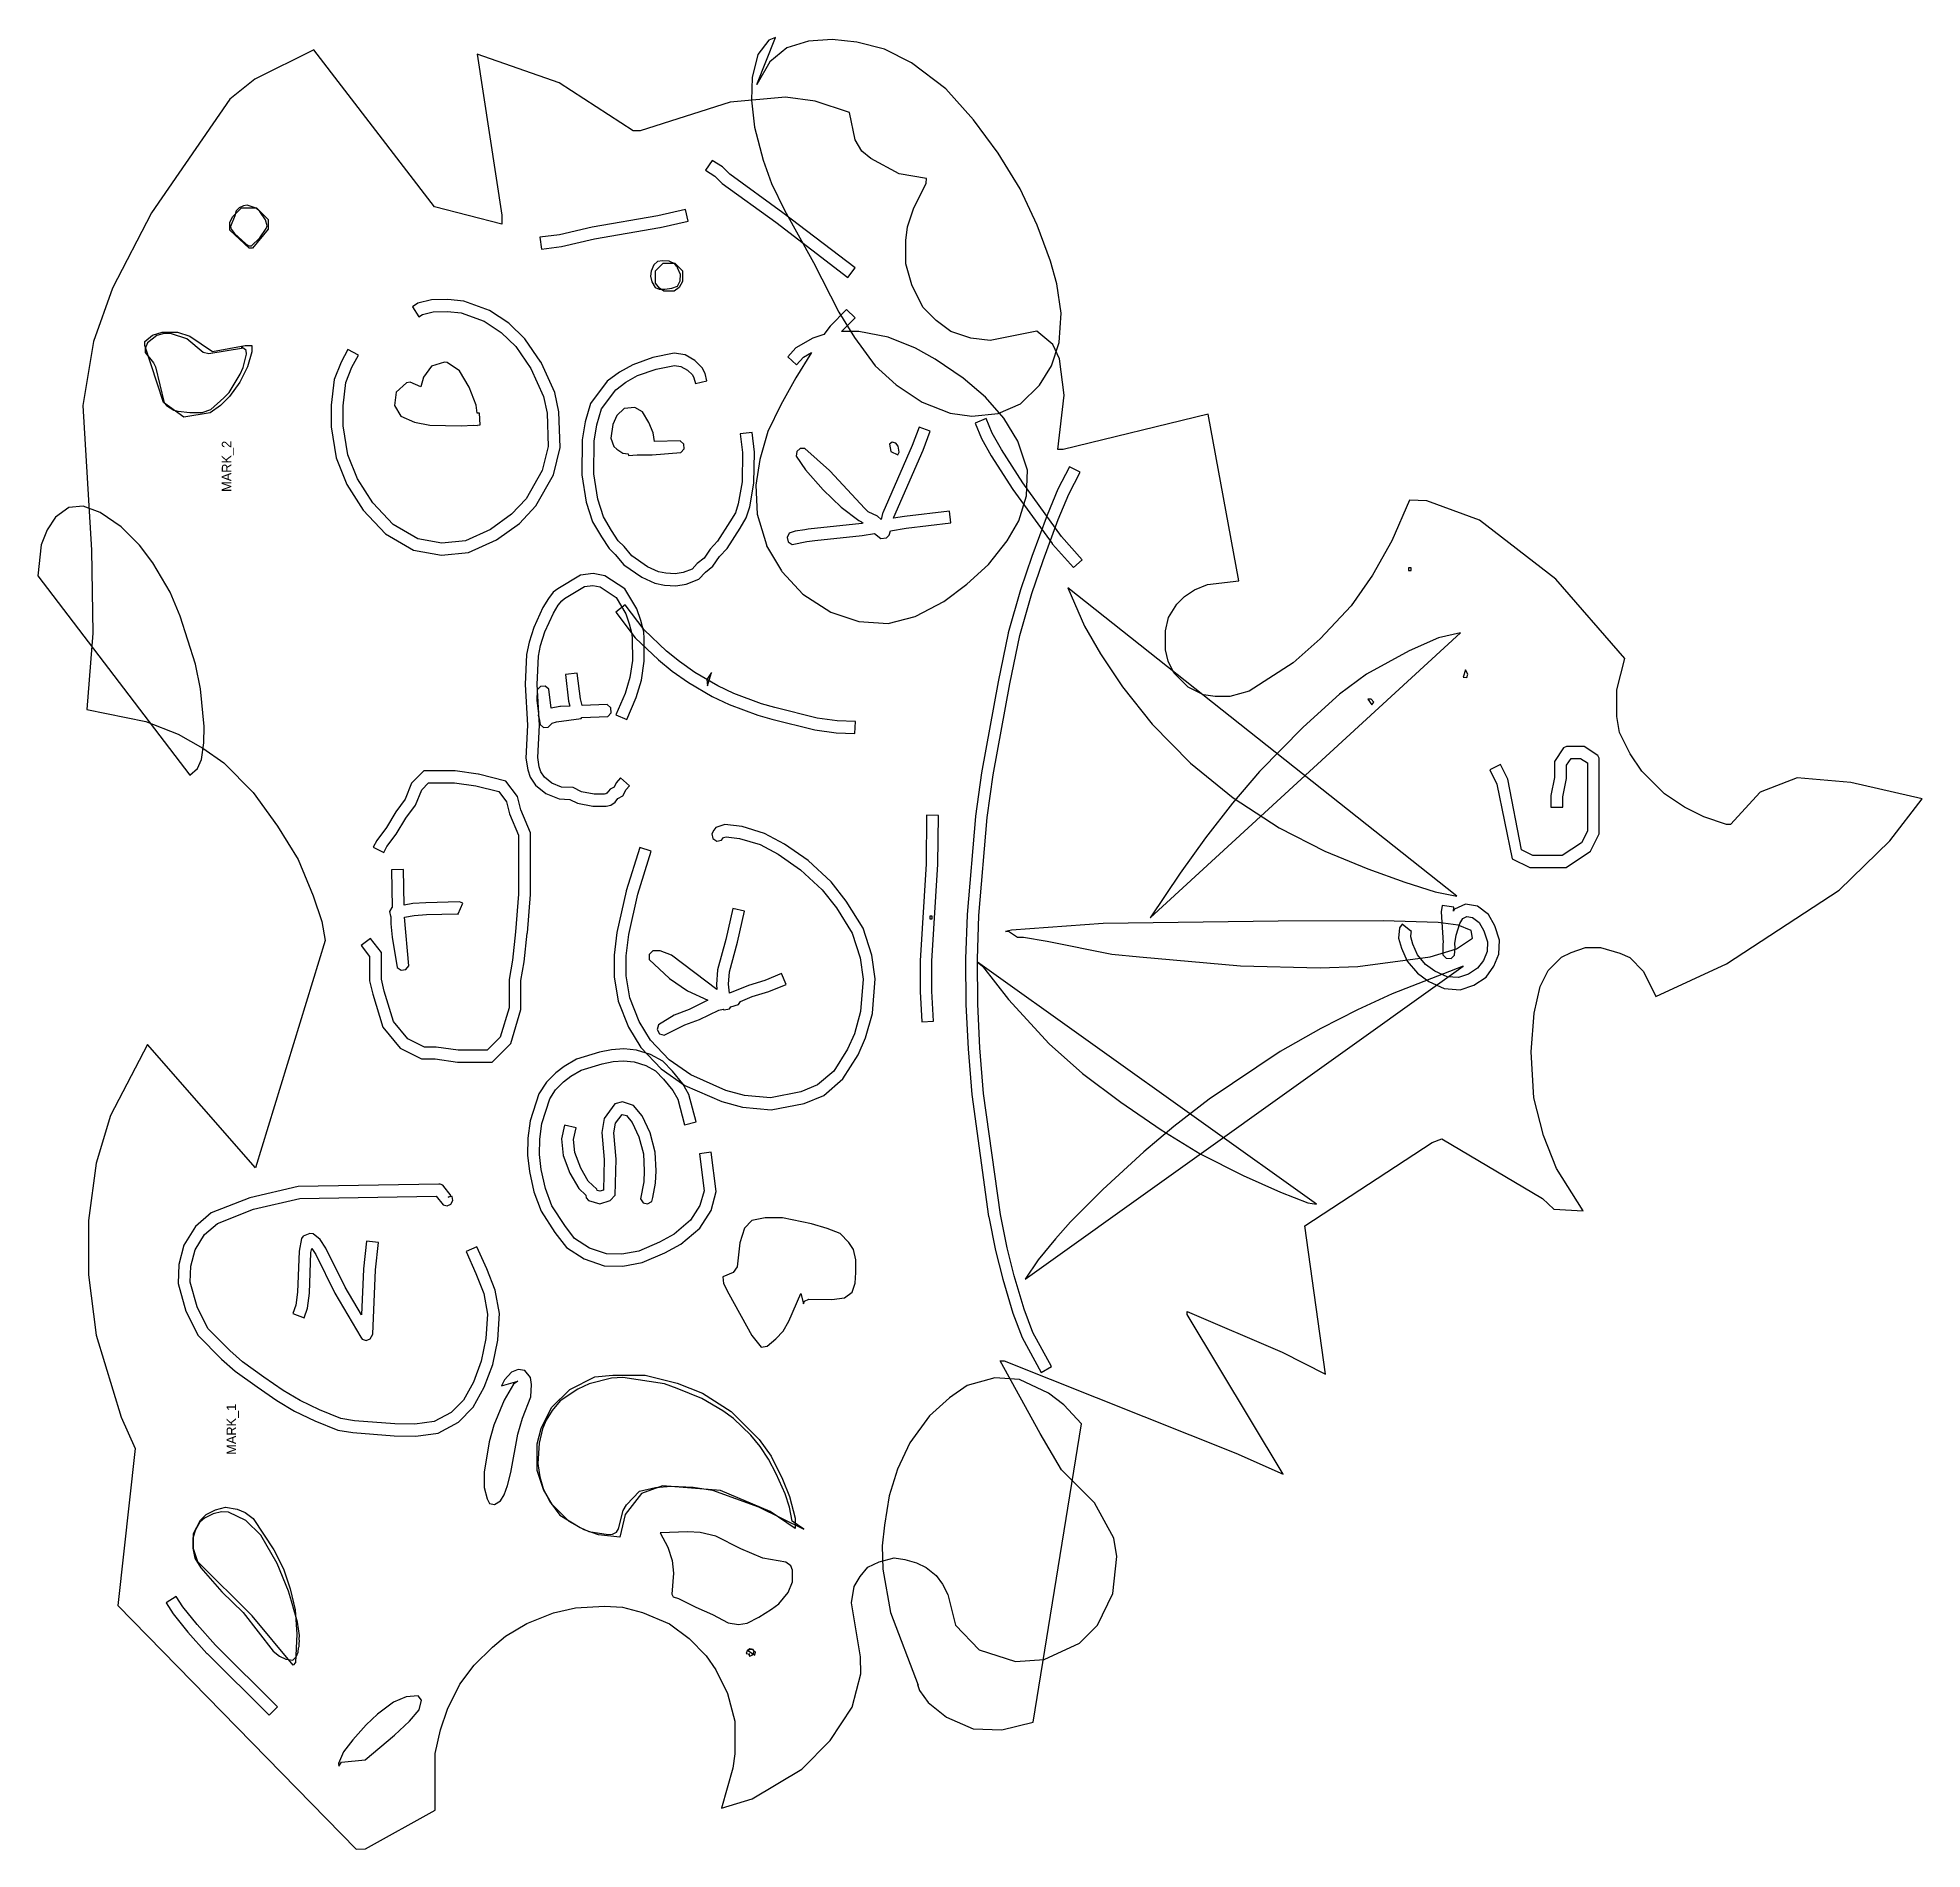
# Model space of a CAD drawing. Extents: x -3516 to -1936, y 1075 to 2594.
import ezdxf
from ezdxf.enums import TextEntityAlignment as Align

# ---------------------------------------------------------------- set-up
doc = ezdxf.new("R2010")
doc.units = 0

msp = doc.modelspace()

# ---------------------------------------------------------------- linework, layer by layer
at = {"layer": '1', "color": 7}
msp.add_lwpolyline([(-3477.6, 2285.6), (-3470.5, 2164.4), (-3469.3, 2094.8), (-3474.2, 2030.7), (-3424.8, 2020.8), (-3397.9, 2010.1), (-3377, 1998.4), (-3359.6, 1986), (-3334.8, 1961.2), (-3314.6, 1932.9), (-3297.3, 1904.9), (-3284.6, 1874.7), (-3277.4, 1853.1), (-3274.5, 1837.2), (-3333, 1646.5), (-3423.5, 1749.9), (-3454.4, 1690.4), (-3466.4, 1650.4), (-3472.8, 1602.4), (-3472.8, 1556.8), (-3466.4, 1506.4), (-3445.6, 1437.6), (-3433.7, 1411.2), (-3448.3, 1279.8), (-3248.5, 1075.3), (-3240.8, 1075.8), (-3182.4, 1108.1), (-3182.4, 1155.5), (-3177.8, 1175.4), (-3172, 1192.8), (-3161.6, 1213.6), (-3149.6, 1229.6), (-3134.4, 1244.8), (-3123.4, 1253.9), (-3105.6, 1264.6), (-3083.2, 1273.6), (-3064.7, 1277.7), (-3040.4, 1279.2), (-3025.4, 1278.2), (-3008.5, 1273.9), (-2986, 1264.3), (-2969.6, 1252), (-2955.2, 1237.6), (-2947.2, 1225.6), (-2937.4, 1205.9), (-2931.2, 1182.8), (-2931.2, 1155.2), (-2932.9, 1143.2), (-2942.5, 1109.8), (-2916.8, 1117.6), (-2875.2, 1142.4), (-2851.2, 1166.4), (-2832.8, 1194.4), (-2825.6, 1222.4), (-2825.9, 1236.5), (-2833.5, 1282), (-2831.3, 1295.6), (-2826.2, 1304.1), (-2819.9, 1311.7), (-2810.4, 1316.4), (-2797.7, 1319.6), (-2788.8, 1318.3), (-2778.9, 1315.5), (-2770.9, 1311.5), (-2762.6, 1304.8), (-2757.2, 1297.6), (-2752.8, 1288.8), (-2746.4, 1263.1), (-2726.4, 1242.4), (-2696, 1232.8), (-2672, 1234.4), (-2642.4, 1248), (-2627.2, 1263.2), (-2614.4, 1289.6), (-2611.2, 1320.8), (-2613.6, 1336), (-2629.7, 1365.7), (-2657.5, 1393.5), (-2675.3, 1423.8), (-2708.9, 1484.8), (-2705.6, 1484.8), (-2511.4, 1407.3), (-2471.8, 1389.8), (-2552, 1523.5), (-2552, 1526.2), (-2472.5, 1491.9), (-2436.1, 1473.7), (-2453.5, 1597.8), (-2346.7, 1667.7), (-2338.7, 1670.9), (-2254.4, 1620.8), (-2244.8, 1612), (-2220.2, 1610.6), (-2242.5, 1646), (-2253.6, 1673.6), (-2261.5, 1705.1), (-2263.8, 1743.9), (-2261.3, 1776.3), (-2256.3, 1798.6), (-2249.6, 1812), (-2238.4, 1823.2), (-2230.4, 1827.2), (-2218.4, 1831.2), (-2205.6, 1831.2), (-2189.6, 1826.4), (-2181.2, 1822.8), (-2169.6, 1811.2), (-2159.2, 1790.3), (-2100, 1817.6), (-2005.6, 1879.2), (-1963.2, 1920.8), (-1936, 1956), (-1996, 1969.6), (-2040.8, 1973.6), (-2072, 1961.6), (-2096.8, 1934.4), (-2100, 1934.4), (-2119.2, 1940.8), (-2135.2, 1948.8), (-2152, 1960), (-2171.2, 1979.2), (-2180.8, 1993.6), (-2189.8, 2011.6), (-2192, 2024.8), (-2192, 2047.2), (-2185.4, 2073.5), (-2243.2, 2140), (-2307.2, 2189.6), (-2351.2, 2205.6), (-2365.9, 2206.3), (-2380.5, 2172.1), (-2396.8, 2143.3), (-2414.7, 2117.8), (-2440.6, 2090.1), (-2463.4, 2069.9), (-2500.2, 2046.2), (-2516.4, 2041.6), (-2528.8, 2041.6), (-2538.4, 2043.2), (-2551.2, 2049.6), (-2563.2, 2061.6), (-2568, 2071.2), (-2570.4, 2080.8), (-2570.4, 2096.8), (-2567.7, 2107.8), (-2560.8, 2119.2), (-2554.4, 2125.6), (-2546, 2131.2), (-2535.1, 2135.6), (-2508.8, 2138.5), (-2534.4, 2278.3), (-2656, 2248.8), (-2660.4, 2248.8), (-2655.2, 2294.4), (-2659.2, 2324.8), (-2664.8, 2336.8), (-2678.2, 2347.9), (-2717.3, 2340.1), (-2733.4, 2342.1), (-2750.2, 2347.7), (-2762.4, 2356.8), (-2773.6, 2368), (-2782.9, 2386.7), (-2788, 2404.4), (-2788, 2424), (-2786.6, 2435.5), (-2781.6, 2450.4), (-2770.8, 2471.9), (-2770.5, 2476), (-2793.4, 2479.8), (-2817.2, 2492.8), (-2824.7, 2498.8), (-2830.5, 2508.4), (-2835, 2531.1), (-2864, 2540.8), (-2888.8, 2544), (-2935.2, 2540), (-3010.5, 2516), (-3016.4, 2516), (-3078.4, 2556), (-3147.1, 2580), (-3126.4, 2445.2), (-3126.4, 2437.5), (-3182.9, 2452.1), (-3284.2, 2583.9), (-3333.6, 2559.2), (-3354.4, 2542.4), (-3420, 2447.2), (-3452.8, 2384), (-3468.8, 2339.2)], close=True, dxfattribs=at)
at = {"layer": '11', "color": 7}
for points in [[(-3354.4, 2432.5), (-3354.4, 2439.2), (-3352, 2444), (-3344.8, 2451.2), (-3332, 2451.2), (-3322.4, 2441.6), (-3322.4, 2433.3), (-3335.5, 2417.6), (-3338.4, 2417.6)], [(-2997.6, 2388.3), (-2997.6, 2398.4), (-2991.2, 2404.8), (-2981.6, 2404.8), (-2975.2, 2398.4), (-2975.2, 2389.6), (-2977.8, 2384.4), (-2982, 2381.6), (-2990.8, 2381.6), (-2994.4, 2384)], [(-3425.6, 2336), (-3425.6, 2339.2), (-3419.2, 2344.5), (-3411.2, 2347.2), (-3398.4, 2347.2), (-3388, 2343.7), (-3368.9, 2331), (-3341.6, 2336), (-3336, 2336), (-3336, 2330.7), (-3339.8, 2318), (-3346.1, 2305.3), (-3354.8, 2293.2), (-3362.4, 2285.6), (-3370.9, 2279.5), (-3393.1, 2275.7), (-3410.2, 2288.2)], [(-3096.8, 1392.8), (-3096.8, 1415.2), (-3093.6, 1428), (-3084.8, 1445.6), (-3069.6, 1460.8), (-3048.6, 1471.3), (-3033.6, 1472.8), (-3006.4, 1472.8), (-2979.7, 1466.1), (-2958.4, 1457.6), (-2934.2, 1442.2), (-2910.8, 1418.8), (-2900.8, 1404.8), (-2891.2, 1385.6), (-2885.3, 1370.9), (-2880.8, 1352.8), (-2880.8, 1344.3), (-2901.6, 1358.4), (-2943.2, 1376), (-2992, 1380), (-3009.6, 1373.6), (-3023.2, 1356), (-3027.5, 1337), (-3045.5, 1338.8), (-3057.6, 1343.2), (-3070.2, 1350.2), (-3084.3, 1364.3), (-3091.5, 1377)], [(-3384.8, 1327.2), (-3384.8, 1340), (-3379.2, 1351.2), (-3374.4, 1356), (-3366.4, 1360), (-3358.1, 1362.1), (-3348.3, 1360.5), (-3341.5, 1357.7), (-3334.9, 1352.7), (-3317.5, 1326.2), (-3309.6, 1310.4), (-3304, 1293.6), (-3299.6, 1275.9), (-3298.4, 1255.7), (-3299.4, 1231.8), (-3301.5, 1229.7), (-3335.7, 1270.9), (-3381.2, 1316.4)]]:
    msp.add_lwpolyline(points, close=True, dxfattribs=at)
at = {"layer": '51', "color": 7}
for points in [[(-2917.3, 2541.7), (-2914.8, 2519), (-2907.6, 2491.2), (-2900.4, 2471.8), (-2889.6, 2449.4), (-2865.3, 2405.5), (-2844, 2363.9), (-2830.9, 2342.5), (-2813.7, 2318.9), (-2796.1, 2303), (-2774.2, 2288.3), (-2750.8, 2279.2), (-2732.5, 2276.8), (-2710.5, 2278.9), (-2691.9, 2287), (-2676, 2302.6), (-2665.9, 2318.8), (-2659.5, 2338.3), (-2657.6, 2362.9), (-2661.4, 2387.5), (-2666.6, 2406.6), (-2677.8, 2436.8), (-2692.2, 2467.3), (-2710.5, 2497.1), (-2731.2, 2525.2), (-2754.4, 2551), (-2783.1, 2572.9), (-2805.8, 2584.4), (-2829, 2590.1), (-2849.8, 2592.3), (-2869.5, 2590.9), (-2887.7, 2585.4), (-2901.9, 2573.7), (-2912.9, 2554.7), (-2897.2, 2594), (-2902.8, 2591.8), (-2911.9, 2579.8), (-2916.6, 2560.7)], [(-3269.6, 2267.8), (-3265.4, 2241.7), (-3256.3, 2219.5), (-3242.6, 2197.8), (-3223.9, 2177.9), (-3200.5, 2164.4), (-3177.2, 2160.2), (-3154.4, 2162.5), (-3131.1, 2173.1), (-3111.8, 2186.8), (-3098, 2201.5), (-3083.2, 2227.5), (-3077.7, 2250.3), (-3078.7, 2280.3), (-3082.1, 2296.4), (-3093.2, 2321.2), (-3093.4, 2321.6), (-3093.7, 2322), (-3107.3, 2341.6), (-3120.7, 2354.5), (-3136.8, 2365.3), (-3158.3, 2373.2), (-3171.7, 2374.5), (-3185.5, 2374.1), (-3196.8, 2371.4), (-3201.5, 2368.4), (-3196.1, 2360), (-3192.9, 2362), (-3184.2, 2364.1), (-3172, 2364.5), (-3160.5, 2363.4), (-3141.4, 2356.4), (-3127, 2346.7), (-3114.9, 2335.1), (-3102.2, 2316.7), (-3091.6, 2293.3), (-3088.6, 2279.1), (-3087.8, 2251.3), (-3092.6, 2231.2), (-3106.1, 2207.5), (-3118.4, 2194.4), (-3136.1, 2181.8), (-3157.1, 2172.2), (-3176.8, 2170.3), (-3197, 2173.9), (-3217.7, 2185.8), (-3234.7, 2203.9), (-3247.4, 2224.1), (-3255.7, 2244.4), (-3259.6, 2268.6), (-3259.5, 2285.4), (-3257.3, 2304.9), (-3252.2, 2317.7), (-3246.7, 2327.8), (-3255.5, 2332.6), (-3261.2, 2321.9), (-3267, 2307.3), (-3269.5, 2286)], [(-2913.6, 2218.9), (-2912.4, 2194.4), (-2904.8, 2168.7), (-2904.6, 2168.1), (-2892.1, 2147.1), (-2891.8, 2146.6), (-2891.5, 2146.3), (-2874.3, 2127.5), (-2850.9, 2112.3), (-2827.2, 2104.6), (-2802.8, 2103), (-2780.1, 2108.8), (-2779.6, 2109.1), (-2756, 2121.4), (-2736.7, 2135.9), (-2718.7, 2152.4), (-2702.9, 2172.1), (-2693.1, 2189), (-2686.7, 2210), (-2686, 2231.5), (-2694.1, 2255.8), (-2705.7, 2274.9), (-2721.2, 2292.5), (-2739.8, 2308.6), (-2763.2, 2324.5), (-2779.8, 2333.8), (-2802.6, 2342.8), (-2827.2, 2347.6), (-2841.7, 2347.6), (-2830.5, 2359.2), (-2837.7, 2366.1), (-2851.2, 2352.2), (-2856.6, 2345), (-2866, 2342.2), (-2880, 2334), (-2886.9, 2326.3), (-2879.5, 2319.6), (-2873.6, 2326.1), (-2867, 2330), (-2880.2, 2308.7), (-2892.7, 2286.1), (-2903.6, 2263.9), (-2910.4, 2240.3)], [(-3216.4, 2285.7), (-3211.1, 2276.6), (-3199.8, 2271.6), (-3186.9, 2269), (-3160.6, 2268.6), (-3150.2, 2269), (-3147, 2268.8), (-3147, 2269.2), (-3144.8, 2269.3), (-3145.2, 2279.2), (-3147.2, 2279.2), (-3148.1, 2286), (-3153.9, 2301), (-3161.9, 2314.7), (-3172.4, 2321.6), (-3174.6, 2321.9), (-3185.4, 2318.7), (-3192.2, 2309.4), (-3194.5, 2301.3), (-3203.4, 2305.1), (-3206.3, 2304.6), (-3215, 2296.7)], [(-3059.4, 2227.6), (-3055.8, 2204.6), (-3050.4, 2188.2), (-3043, 2175.5), (-3036.7, 2165.8), (-3031.4, 2160.7), (-3024.4, 2152), (-3009.2, 2141.6), (-2998.2, 2136.7), (-2990.3, 2135.1), (-2980.8, 2134.5), (-2972, 2135.8), (-2961.3, 2139.9), (-2955.8, 2145.8), (-2949.6, 2150.8), (-2944, 2158.9), (-2937.7, 2165.7), (-2926.9, 2182.9), (-2921.7, 2191.5), (-2918.7, 2200.8), (-2915.2, 2220.6), (-2914.8, 2246.6), (-2916.8, 2263), (-2926.7, 2261.8), (-2924.8, 2246.1), (-2925.2, 2221.5), (-2928.4, 2203.2), (-2930.8, 2195.6), (-2935.4, 2188.2), (-2945.7, 2171.8), (-2951.8, 2165.2), (-2957, 2157.7), (-2962.7, 2153.1), (-2967, 2148.4), (-2974.5, 2145.5), (-2981.3, 2144.6), (-2989, 2145), (-2995.1, 2146.2), (-3004.3, 2150.4), (-3017.5, 2159.5), (-3024.1, 2167.5), (-3029, 2172.2), (-3034.5, 2180.8), (-3041.2, 2192.3), (-3046, 2207), (-3049.4, 2228.3), (-3049.2, 2255.8), (-3046.9, 2269.5), (-3043, 2282.9), (-3031.1, 2298.8), (-3022.5, 2305.1), (-3012.7, 2310.7), (-2997.2, 2316.1), (-2981.7, 2319.2), (-2976.4, 2318.4), (-2971, 2315.3), (-2966.8, 2311.2), (-2965.5, 2308.8), (-2964.3, 2304), (-2954.6, 2306.4), (-2956.1, 2312.5), (-2958.7, 2317.3), (-2964.9, 2323.3), (-2973, 2328), (-2982, 2329.4), (-2999.9, 2325.8), (-3016.8, 2319.8), (-3027.9, 2313.5), (-3038.2, 2306), (-3052.1, 2287.4), (-3056.7, 2271.8), (-3059.2, 2256.7)], [(-3035.3, 2258.2), (-3032.6, 2251.2), (-3030, 2248.9), (-3025.1, 2245.7), (-3020.5, 2245.2), (-3020.4, 2243.8), (-3013, 2244.4), (-3011, 2244.2), (-3003.8, 2244.2), (-3003.7, 2244.1), (-3003.6, 2244.2), (-3000.6, 2244.2), (-2976.5, 2246.2), (-2973.8, 2249.3), (-2974, 2253.3), (-2977, 2256.1), (-2998.5, 2255.5), (-2999.6, 2262.6), (-3003.2, 2271.4), (-3008.6, 2280.3), (-3015.1, 2284), (-3024, 2283.2), (-3030.1, 2277.2), (-3033.5, 2269.7)], [(-2887.5, 2175), (-2886.4, 2171.3), (-2883.1, 2169.2), (-2871, 2171.5), (-2864.2, 2172.4), (-2824.5, 2176.5), (-2814.1, 2178.2), (-2809, 2174), (-2804.1, 2174.7), (-2801.9, 2176.8), (-2800.9, 2180.5), (-2787.7, 2182.8), (-2750.1, 2187.2), (-2751.2, 2197.1), (-2789, 2192.7), (-2789.1, 2192.7), (-2798.2, 2191.1), (-2797.9, 2191.9), (-2773.3, 2248.2), (-2767.4, 2264), (-2776.8, 2267.5), (-2782.6, 2252), (-2807.3, 2195.6), (-2807.4, 2195.2), (-2808.7, 2190.1), (-2811.6, 2192.8), (-2819.4, 2196.6), (-2822.4, 2199.3), (-2851.6, 2230.9), (-2851.8, 2231), (-2872.7, 2249.5), (-2876.5, 2249.5), (-2879.3, 2247), (-2879.8, 2243.2), (-2871.9, 2231.6), (-2857.3, 2214.9), (-2842, 2200.4), (-2827.3, 2189.2), (-2825.1, 2188.2), (-2823.7, 2186.9), (-2824.9, 2186.6), (-2869.7, 2182), (-2872.6, 2181.4), (-2880.7, 2180.4), (-2885.7, 2178.5)], [(-2737.8, 1821.7), (-2737.5, 1783.4), (-2735.8, 1746.4), (-2732.7, 1707.9), (-2718.5, 1605.8), (-2718.4, 1605.6), (-2712.7, 1577.2), (-2706.6, 1553.3), (-2698.2, 1524.8), (-2690.5, 1504.3), (-2674.6, 1475.1), (-2665.8, 1479.9), (-2681.4, 1508.5), (-2688.7, 1528), (-2697, 1555.9), (-2703, 1579.4), (-2708.6, 1607.3), (-2722.7, 1709), (-2725.8, 1747.1), (-2727.5, 1783.7), (-2727.8, 1821.6), (-2726.7, 1858.1), (-2719.7, 1940.2), (-2714.6, 1976.1), (-2700.8, 2052.2), (-2692.4, 2092.7), (-2682.3, 2128.1), (-2672.9, 2155.7), (-2660.3, 2190), (-2651.3, 2211.2), (-2641.9, 2229.7), (-2650.8, 2234.3), (-2660.4, 2215.4), (-2669.6, 2193.7), (-2682.4, 2159.1), (-2691.8, 2131.1), (-2702.1, 2095.1), (-2702.1, 2094.9), (-2710.6, 2054.1), (-2724.5, 1977.8), (-2724.5, 1977.7), (-2729.6, 1941.3), (-2729.6, 1941.2), (-2736.6, 1858.9), (-2736.6, 1858.7)], [(-3515.5, 2142.8), (-3388, 1975.6), (-3381.7, 1981.3), (-3378.3, 1988.9), (-3376.3, 2002.8), (-3375.9, 2016.5), (-3379.1, 2048.2), (-3383.3, 2068.7), (-3396, 2109.1), (-3404.4, 2129.1), (-3418.9, 2153.8), (-3430.3, 2168.6), (-3445.6, 2183.8), (-3463.2, 2195.8), (-3477.5, 2201.3), (-3489.3, 2200), (-3500.5, 2192.1), (-3507.7, 2181.5), (-3512.6, 2168.8)], [(-3107.1, 2051.6), (-3105, 2017.6), (-3106.5, 1990), (-3104.8, 1980.3), (-3102.8, 1974), (-3098.3, 1967.3), (-3089.7, 1960.3), (-3078.6, 1955.9), (-3069.4, 1955.4), (-3063, 1952.2), (-3050.2, 1949.8), (-3039.2, 1949.7), (-3035.3, 1950.7), (-3031.6, 1953.1), (-3029.3, 1956.1), (-3025, 1958.3), (-3022.2, 1963.7), (-3019.5, 1966.9), (-3027.2, 1973.4), (-3030.7, 1969.3), (-3032.4, 1965.8), (-3035.8, 1964.1), (-3038.5, 1960.6), (-3039.4, 1960), (-3040.5, 1959.7), (-3049.2, 1959.7), (-3059.8, 1961.7), (-3066.8, 1965.3), (-3076.4, 1965.8), (-3084.6, 1969.1), (-3090.8, 1974.1), (-3093.7, 1978.4), (-3095.1, 1982.7), (-3096.4, 1990.6), (-3094.9, 2017.7), (-3097, 2051.7), (-3095.9, 2075.5), (-3094, 2084.5), (-3090.4, 2096), (-3083.3, 2111.5), (-3079.3, 2118.1), (-3076.2, 2121.9), (-3073.9, 2123.8), (-3057.1, 2133.8), (-3050.2, 2134.8), (-3044, 2133.5), (-3030.8, 2124.8), (-3022.5, 2110.9), (-3019.7, 2102.6), (-3017.5, 2094.2), (-3017.2, 2089.9), (-3017.1, 2071.9), (-3019.2, 2057.7), (-3023.2, 2044.2), (-3031, 2026.4), (-3021.8, 2022.4), (-3013.8, 2040.8), (-3009.4, 2055.5), (-3007.1, 2071.2), (-3007.2, 2090.4), (-3007.6, 2095.9), (-3010.1, 2105.4), (-3013.3, 2115.1), (-3023.4, 2131.9), (-3040.1, 2142.9), (-3049.9, 2144.9), (-3060.5, 2143.4), (-3079.6, 2132), (-3083.4, 2129), (-3087.5, 2123.8), (-3092.1, 2116.2), (-3099.7, 2099.6), (-3103.7, 2087.1), (-3105.8, 2076.8)], [(-2652.2, 2132.7), (-2638.1, 2100.7), (-2624.7, 2077.5), (-2606.2, 2049.8), (-2581.6, 2018.6), (-2549.2, 1985.9), (-2513.7, 1956.6), (-2475, 1931.7), (-2436.8, 1912), (-2400.7, 1897.2), (-2369.6, 1885.9), (-2344.3, 1877.9), (-2326, 1874.4)], [(-3031.1, 2112.4), (-3014.8, 2090.9), (-2995.2, 2072.4), (-2995.1, 2072.3), (-2983.8, 2062.9), (-2970.2, 2053.4), (-2950.1, 2041.6), (-2935.9, 2035), (-2912, 2026.1), (-2900.2, 2022.7), (-2864.3, 2013.8), (-2846.3, 2011.3), (-2830.6, 2010.7), (-2830.2, 2020.7), (-2845.4, 2021.3), (-2862.3, 2023.6), (-2897.6, 2032.4), (-2908.8, 2035.6), (-2932, 2044.3), (-2945.4, 2050.5), (-2964.8, 2061.8), (-2977.7, 2070.9), (-2988.4, 2079.8), (-3007.3, 2097.6), (-3023.2, 2118.5)], [(-2583.2, 1856.1), (-2323.1, 2095), (-2341.4, 2090.8), (-2366.2, 2080), (-2401.7, 2060.4), (-2424.5, 2043.5), (-2455, 2015.9), (-2491.5, 1978.7), (-2514.1, 1952.2), (-2536.8, 1923.1), (-2557.9, 1893.7)], [(-3097.3, 2038.3), (-3095.7, 2027.1), (-3096.2, 2025.9), (-3095.1, 2023), (-3094.5, 2018.3), (-3091.5, 2015.8), (-3087.7, 2015.9), (-3084.3, 2019.3), (-3080.8, 2020.4), (-3060.1, 2023.2), (-3059.5, 2024), (-3037.8, 2024.9), (-3035, 2027.9), (-3035.1, 2032.1), (-3038.2, 2034.9), (-3059.3, 2034), (-3060.7, 2039.6), (-3063.3, 2061.3), (-3073.2, 2060.2), (-3070.6, 2037.8), (-3069.5, 2033.6), (-3077.3, 2033.3), (-3077.3, 2033.3), (-3078, 2033.2), (-3078, 2033.2), (-3085.3, 2031.9), (-3087.2, 2047.7), (-3090.2, 2050.2), (-3094.1, 2050.1), (-3096.8, 2047.3)], [(-2298.6, 1980.3), (-2292.5, 1968.3), (-2279.7, 1905.7), (-2264.8, 1898.3), (-2234.6, 1898.3), (-2214, 1912), (-2206.7, 1926.5), (-2206.7, 1989.9), (-2207.9, 1992.1), (-2219.4, 1999.8), (-2234.3, 1999.8), (-2236.6, 1998.6), (-2244.2, 1987.1), (-2244.2, 1973.9), (-2247.2, 1958.7), (-2247.2, 1949), (-2237.2, 1949), (-2237.2, 1957.7), (-2234.2, 1972.9), (-2234.2, 1984.1), (-2230.4, 1989.8), (-2222.4, 1989.8), (-2216.7, 1986), (-2216.7, 1928.8), (-2221.7, 1918.9), (-2237.7, 1908.3), (-2262.4, 1908.3), (-2271.9, 1913), (-2283.5, 1972.5), (-2289.6, 1984.8)], [(-3244.5, 1832.9), (-3237.5, 1823.6), (-3237.5, 1803.4), (-3234.7, 1792.1), (-3226.3, 1764.4), (-3211.7, 1746.8), (-3193.8, 1737.8), (-3182.3, 1737.8), (-3163.7, 1735.2), (-3134.7, 1735.2), (-3119, 1750.8), (-3110.5, 1779.4), (-3110.5, 1803.6), (-3107.8, 1819.3), (-3105.2, 1843.4), (-3105.2, 1843.4), (-3105.1, 1843.5), (-3102.5, 1875.6), (-3102.5, 1927.4), (-3110.7, 1946.6), (-3113.5, 1957.8), (-3123.2, 1970.7), (-3146.2, 1976.5), (-3146.4, 1976.5), (-3165.6, 1979.3), (-3192, 1979.3), (-3202.2, 1969.1), (-3207.6, 1955.5), (-3215.4, 1945.1), (-3223.3, 1931.8), (-3231.4, 1921), (-3234.3, 1915.3), (-3225.4, 1910.8), (-3222.9, 1915.8), (-3215, 1926.3), (-3207.1, 1939.6), (-3198.8, 1950.5), (-3193.6, 1963.5), (-3187.9, 1969.3), (-3166.3, 1969.3), (-3148.3, 1966.7), (-3129, 1961.9), (-3122.7, 1953.5), (-3120.2, 1943.4), (-3112.5, 1925.4), (-3112.5, 1876.1), (-3115.1, 1844.4), (-3117.7, 1820.7), (-3120.5, 1804.4), (-3120.5, 1780.8), (-3127.9, 1756.1), (-3138.8, 1745.2), (-3163, 1745.2), (-3181.6, 1747.8), (-3191.4, 1747.8), (-3205.4, 1754.8), (-3217.4, 1769.2), (-3225, 1794.7), (-3227.5, 1804.6), (-3227.5, 1827), (-3236.5, 1838.9)], [(-3032.3, 1806.6), (-3029, 1786.4), (-3020.3, 1764.6), (-3010, 1747.5), (-2993, 1729.5), (-2973.1, 1715.6), (-2942.2, 1702.1), (-2924.9, 1697.3), (-2900.7, 1695.3), (-2873.2, 1700.6), (-2856.6, 1707.3), (-2840.7, 1721.1), (-2827.8, 1741.4), (-2821.6, 1755.5), (-2815.9, 1775.8), (-2815.9, 1776.3), (-2813.5, 1804.9), (-2816.3, 1824.9), (-2823.7, 1847.6), (-2837.8, 1870.2), (-2850.6, 1886.3), (-2869.8, 1904.2), (-2889.7, 1918), (-2906.3, 1926.9), (-2925.2, 1932.6), (-2939.5, 1934.3), (-2947.1, 1931.9), (-2948.7, 1929.5), (-2948.7, 1929.5), (-2950.6, 1926.6), (-2949.8, 1922.6), (-2946.4, 1920.3), (-2942.3, 1921.1), (-2940.8, 1923.4), (-2938.6, 1924.1), (-2927.2, 1922.7), (-2910.1, 1917.6), (-2894.9, 1909.5), (-2876.1, 1896.4), (-2858, 1879.5), (-2846, 1864.4), (-2832.9, 1843.3), (-2826.1, 1822.6), (-2823.6, 1804.6), (-2825.8, 1777.6), (-2831, 1758.9), (-2836.7, 1746.1), (-2848.4, 1727.7), (-2861.9, 1716), (-2876, 1710.2), (-2901.3, 1705.3), (-2923.1, 1707.2), (-2938.9, 1711.5), (-2968.2, 1724.4), (-2986.4, 1737.1), (-3002, 1753.6), (-3011.3, 1769.1), (-3019.3, 1789.1), (-3022.3, 1807.4), (-3022.3, 1824.3), (-3020.2, 1842.2), (-3012.6, 1876), (-3001.3, 1912.1), (-3010.8, 1915.1), (-3022.2, 1878.8), (-3022.3, 1878.6), (-3022.3, 1878.4), (-3030.1, 1843.9), (-3032.3, 1824.9)], [(-2776, 1794.4), (-2774.6, 1768.9), (-2764.6, 1769.4), (-2766, 1794.7), (-2766, 1819.8), (-2761, 1901.1), (-2760.5, 1941.9), (-2770.5, 1942.1), (-2771, 1901.5), (-2776, 1820.2), (-2776, 1820.1)], [(-3220.7, 1861.5), (-3219.8, 1857.5), (-3219.5, 1857.3), (-3219.6, 1851.1), (-3218.3, 1839.8), (-3214.3, 1814.6), (-3211, 1812.2), (-3207, 1812.7), (-3204.5, 1815.8), (-3208, 1856.8), (-3200, 1858.1), (-3189.6, 1858.8), (-3163.9, 1859.5), (-3163.1, 1859.2), (-3163, 1859.5), (-3162.8, 1859.5), (-3163, 1859.5), (-3159.2, 1868.3), (-3162, 1869.5), (-3190.1, 1868.8), (-3201.2, 1868.1), (-3208.5, 1866.8), (-3209, 1896.7), (-3219, 1896.5), (-3218.5, 1864.9), (-3218.6, 1864.9)], [(-3003, 1825.5), (-3002.9, 1821.3), (-2985.9, 1805.4), (-2970.8, 1795), (-2953.8, 1787), (-2969.4, 1779.3), (-2982.2, 1774.4), (-2995.2, 1766.4), (-2996.3, 1762.6), (-2994.3, 1759), (-2990.5, 1757.8), (-2973.1, 1766.4), (-2960.9, 1771), (-2944.6, 1778.6), (-2941, 1779.7), (-2940.1, 1779.1), (-2935.8, 1779.9), (-2934.7, 1781.6), (-2928.1, 1783.6), (-2926.6, 1786), (-2916.6, 1790.1), (-2902.7, 1794.3), (-2888.2, 1800.2), (-2892, 1809.5), (-2906.1, 1803.7), (-2919.9, 1799.5), (-2935.8, 1793), (-2936.6, 1800.4), (-2935.8, 1810.8), (-2929, 1835.6), (-2923, 1861.7), (-2932.8, 1863.9), (-2938.7, 1838), (-2945.7, 1812.6), (-2946.6, 1800.2), (-2946.2, 1796.1), (-2984.3, 1824.7), (-2993.8, 1828.5), (-3000, 1828.5)], [(-2374.9, 1839.1), (-2372.5, 1830.6), (-2367.7, 1819.9), (-2359.2, 1809.7), (-2349.5, 1802.7), (-2336.7, 1797), (-2323.4, 1795.8), (-2311.9, 1799.7), (-2301.6, 1806.5), (-2295.1, 1815.7), (-2290.9, 1825.8), (-2290.4, 1837.4), (-2294.2, 1849.4), (-2299.7, 1858.9), (-2308.7, 1865.8), (-2318.9, 1867.7), (-2328, 1863.5), (-2329, 1861.8), (-2328.5, 1865.1), (-2338.4, 1866.6), (-2339.3, 1861.2), (-2337.7, 1835.2), (-2337.8, 1834.6), (-2337.8, 1825.1), (-2335, 1822.2), (-2331, 1822.1), (-2328, 1824.7), (-2327.5, 1831.1), (-2327.7, 1834.7), (-2326.6, 1841.6), (-2323.7, 1851.5), (-2321.1, 1855.7), (-2317.6, 1857.3), (-2312.9, 1856.4), (-2307.4, 1852.2), (-2303.4, 1845.3), (-2300.4, 1836.1), (-2300.8, 1828), (-2303.9, 1820.5), (-2308.7, 1813.8), (-2316.4, 1808.8), (-2324.6, 1806), (-2334.2, 1806.8), (-2344.5, 1811.4), (-2352.3, 1817.1), (-2359.2, 1825.2), (-2363.1, 1834), (-2364.8, 1840.1), (-2364.5, 1843.9), (-2364.1, 1844.4), (-2364.5, 1844.8), (-2364.4, 1845.5), (-2364.7, 1844.9), (-2371.8, 1850.8), (-2374.3, 1847.8)], [(-2704.4, 1844.8), (-2702, 1844.9), (-2694.3, 1839.9), (-2689.4, 1839.9), (-2669.5, 1836.7), (-2615.3, 1825.8), (-2592.1, 1823.5), (-2507.3, 1815.9), (-2440.8, 1814.3), (-2409.1, 1815.2), (-2348.4, 1823.3), (-2326.3, 1830.1), (-2313, 1839.1), (-2314, 1845.6), (-2325.1, 1849.9), (-2341.9, 1852.2), (-2388, 1853.6), (-2475.9, 1853.3), (-2622.4, 1851.3), (-2699.4, 1845.8)], [(-2727.8, 1818.9), (-2723.6, 1815.7), (-2702, 1787.6), (-2667.7, 1750.5), (-2639.8, 1725.7), (-2607.8, 1701.7), (-2573.9, 1678.4), (-2541.1, 1658.2), (-2505.2, 1640.2), (-2474, 1626.2), (-2450.9, 1617.3), (-2443.7, 1616.1)], [(-2687.8, 1553.2), (-2320.8, 1815.7), (-2380.4, 1792.4), (-2409.3, 1779), (-2440.1, 1763.5), (-2474.2, 1744.1), (-2533.7, 1704.1), (-2563.2, 1681.3), (-2588.4, 1660.1), (-2622.8, 1628.5), (-2650, 1601.3), (-2662.4, 1587), (-2677, 1569.3)], [(-3105, 1657.2), (-3103.4, 1643.5), (-3099.6, 1626.5), (-3093.6, 1610.2), (-3082, 1592.4), (-3072.4, 1579.9), (-3057.5, 1570.3), (-3040.7, 1564.5), (-3025.1, 1564.1), (-3008.8, 1567.2), (-2990, 1575.2), (-2976.4, 1582.6), (-2960.7, 1596.1), (-2951.2, 1610.9), (-2946.8, 1626.7), (-2951, 1659.6), (-2960.9, 1658.3), (-2957, 1627.4), (-2960.5, 1615), (-2968.3, 1602.7), (-2982.1, 1590.9), (-2994.3, 1584.2), (-3011.7, 1576.8), (-3025.9, 1574.1), (-3038.9, 1574.4), (-3053.1, 1579.3), (-3065.5, 1587.4), (-3073.8, 1598.2), (-3084.6, 1614.8), (-3090, 1629.3), (-3093.5, 1645.2), (-3095, 1657.7), (-3094.7, 1670.7), (-3093.1, 1683.7), (-3086.3, 1704.4), (-3081.4, 1712), (-3074.7, 1718.6), (-3068.6, 1723.3), (-3060, 1728.5), (-3042.3, 1733.7), (-3033.1, 1735.6), (-3024.5, 1736.2), (-3015.6, 1735.4), (-3005.8, 1732.3), (-2997.8, 1727.9), (-2990.9, 1721), (-2983.2, 1711.3), (-2979.1, 1704.1), (-2973.3, 1682.6), (-2963.7, 1685.2), (-2969.8, 1707.9), (-2974.9, 1716.9), (-2983.4, 1727.6), (-2991.7, 1736), (-3001.9, 1741.6), (-3013.6, 1745.3), (-3024.4, 1746.2), (-3034.5, 1745.5), (-3044.7, 1743.4), (-3064, 1737.7), (-3074.3, 1731.5), (-3081.3, 1726.2), (-3089.2, 1718.3), (-3095.4, 1708.7), (-3102.9, 1685.9), (-3104.6, 1671.4)], [(-3076.6, 1670.8), (-3075, 1656.9), (-3069.5, 1642.2), (-3062.1, 1629.2), (-3056.1, 1623.7), (-3055.7, 1621.4), (-3053.8, 1619.3), (-3044.3, 1616.4), (-3035.6, 1619.2), (-3031.5, 1623.7), (-3030.7, 1653.9), (-3032.6, 1675.8), (-3031.2, 1683.9), (-3025.8, 1691.4), (-3025.7, 1691.4), (-3022, 1690.3), (-3017.4, 1684.7), (-3011.7, 1672.6), (-3007.9, 1658.2), (-3007.2, 1644), (-3007.6, 1634.8), (-3010.4, 1620.7), (-3008.2, 1617.3), (-3004.3, 1616.4), (-3000.8, 1618.4), (-2999.9, 1621.6), (-3000, 1621.6), (-2997.6, 1633.7), (-2997.2, 1644.1), (-2997.9, 1659.8), (-3002.3, 1676), (-3008.8, 1690.1), (-3016.2, 1698.9), (-3025.4, 1701.8), (-3031.8, 1700.2), (-3040.7, 1687.9), (-3042.6, 1676.2), (-3040.7, 1653.6), (-3041.4, 1627.8), (-3044.4, 1626.9), (-3046.6, 1627.6), (-3046.8, 1628.8), (-3054.2, 1635.5), (-3060.4, 1646.4), (-3065.2, 1659.3), (-3066.5, 1670.3), (-3064.3, 1680.1), (-3074.1, 1682.3)], [(-3397.8, 1549.5), (-3391.4, 1526.4), (-3381.1, 1506.1), (-3361.4, 1486.1), (-3350, 1476), (-3331.7, 1462.9), (-3315.1, 1451.4), (-3300.3, 1442.6), (-3283.3, 1434.5), (-3264.1, 1426.7), (-3251.3, 1424.6), (-3216.8, 1422), (-3198.7, 1421.6), (-3180, 1424.2), (-3162.8, 1433.4), (-3150.6, 1445.8), (-3141.3, 1462.7), (-3134.2, 1481.7), (-3130, 1502.1), (-3130, 1502.4), (-3128.5, 1524.5), (-3132, 1543.9), (-3139, 1561.9), (-3147.4, 1580.4), (-3156.5, 1576.3), (-3148.2, 1558), (-3141.6, 1541.1), (-3138.6, 1523.9), (-3139.9, 1503.4), (-3143.8, 1484.4), (-3150.4, 1466.9), (-3158.7, 1451.9), (-3168.9, 1441.5), (-3183.2, 1433.9), (-3199.3, 1431.6), (-3216.3, 1431.9), (-3250.1, 1434.5), (-3261.4, 1436.4), (-3279.2, 1443.7), (-3295.6, 1451.4), (-3309.7, 1459.8), (-3326, 1471.1), (-3343.8, 1483.8), (-3354.5, 1493.3), (-3372.9, 1512), (-3382, 1530), (-3387.7, 1550.7), (-3387.2, 1564.1), (-3383.6, 1577.8), (-3375.6, 1590.8), (-3364.8, 1600), (-3334.6, 1611.9), (-3295.9, 1620.9), (-3181.6, 1622.8), (-3175.6, 1615.5), (-3172.3, 1614.7), (-3169.2, 1616.1), (-3167.6, 1619.2), (-3168.2, 1622.5), (-3171.4, 1621.9), (-3168.9, 1623.1), (-3176, 1631.9), (-3178.1, 1632.9), (-3179.3, 1632.9), (-3297.1, 1630.8), (-3337.6, 1621.5), (-3370, 1608.7), (-3383.3, 1597.4), (-3392.9, 1581.7), (-3397.1, 1565.6)], [(-3301.7, 1524.4), (-3292.3, 1520.9), (-3289.3, 1529), (-3287.7, 1541.6), (-3286.5, 1575.5), (-3285.8, 1578.9), (-3282.5, 1574), (-3266.5, 1541.6), (-3244.6, 1504.6), (-3243.7, 1503), (-3240.3, 1501.8), (-3236.9, 1503.1), (-3234.7, 1507), (-3232.5, 1561.1), (-3230, 1584), (-3240, 1585.1), (-3242.5, 1561.8), (-3242.5, 1561.7), (-3244.1, 1523.3), (-3257.7, 1546.4), (-3273.9, 1579.1), (-3278.9, 1586.4), (-3284.7, 1591.2), (-3287.5, 1591.6), (-3292.9, 1589.2), (-3294.4, 1587.3), (-3296.4, 1576.6), (-3297.7, 1542.4), (-3299.1, 1531.4)], [(-2807.7, 1329.8), (-2807.3, 1310), (-2800.8, 1273.8), (-2777.7, 1213), (-2778.1, 1213.4), (-2776.6, 1208.3), (-2769.1, 1198.4), (-2753.9, 1186.1), (-2731.4, 1176.2), (-2707.6, 1175.5), (-2681.2, 1182), (-2640.7, 1431.9), (-2655.6, 1447.9), (-2668.4, 1457.7), (-2692.7, 1469), (-2713.2, 1470.5), (-2736.4, 1464), (-2751.4, 1453.8), (-2768, 1438.6), (-2784.6, 1416.1), (-2794.8, 1394), (-2801.8, 1371.7), (-2805.9, 1347)]]:
    msp.add_lwpolyline(points, close=True, dxfattribs=at)
at = {"layer": '52', "color": 7}
for points in [[(-2955.7, 2482.8), (-2948, 2477.8), (-2941.9, 2471.8), (-2896.9, 2439.2), (-2836.6, 2393), (-2830.5, 2400.9), (-2890.9, 2447.2), (-2935.5, 2479.5), (-2941.7, 2485.6), (-2950.2, 2491.1)], [(-2729.9, 2270.7), (-2724.6, 2258), (-2716.4, 2243.5), (-2698.3, 2215.2), (-2665.4, 2169.9), (-2665.3, 2169.7), (-2665.1, 2169.5), (-2647.5, 2149.7), (-2640, 2156.3), (-2657.5, 2175.9), (-2690, 2220.8), (-2707.8, 2248.7), (-2715.6, 2262.4), (-2720.7, 2274.6)], [(-2954.6, 2056), (-2954.2, 2050.7), (-2950.7, 2061.9)], [(-2767.8, 1857.4), (-2767.8, 1855.4), (-2765.8, 1855.4), (-2765.8, 1857.4)], [(-2941.3, 1555.1), (-2940.8, 1549.7), (-2936.2, 1540.8), (-2916.9, 1505.9), (-2909.3, 1496.2), (-2904.1, 1497.2), (-2896.8, 1503.1), (-2890.6, 1509.5), (-2885.9, 1518), (-2876, 1541.1), (-2873.6, 1532.6), (-2872.8, 1534.8), (-2869.3, 1536.6), (-2850, 1536.1), (-2839.2, 1537.5), (-2833, 1542.3), (-2830.4, 1550), (-2829.9, 1558.7), (-2829.9, 1569.4), (-2831.7, 1578.1), (-2835.6, 1583.9), (-2843, 1591.4), (-2853.9, 1595.7), (-2867, 1599.5), (-2891.2, 1604.7), (-2905.9, 1604.7), (-2916.9, 1602.3), (-2923.1, 1595.9), (-2927, 1583.8), (-2929.3, 1563.5), (-2932.7, 1558.7)], [(-3407.9, 1281.8), (-3401.9, 1272.7), (-3389.6, 1257.3), (-3373.7, 1239.4), (-3373.5, 1239.3), (-3321.6, 1187.6), (-3314.5, 1194.7), (-3366.4, 1246.3), (-3381.9, 1263.8), (-3393.8, 1278.6), (-3399.5, 1287.2)], [(-3263.4, 1147.1), (-3263, 1144.9), (-3260.8, 1148.2), (-3241, 1150.2), (-3216.5, 1171), (-3204, 1182.8), (-3195.8, 1192.2), (-3193.8, 1200.2), (-3196.7, 1204), (-3206.6, 1203), (-3217.2, 1198.7), (-3230.7, 1188.6), (-3240.1, 1179.7), (-3251.4, 1167.1), (-3259.3, 1156.9)]]:
    msp.add_lwpolyline(points, close=True, dxfattribs=at)
at = {"layer": '53', "color": 7}
for points in [[(-3094.7, 2426.6), (-3093.4, 2416.7), (-3076.5, 2418.8), (-3048.9, 2425.4), (-2994, 2434.7), (-2993.9, 2434.7), (-2970.3, 2440.2), (-2972.5, 2449.9), (-2995.8, 2444.5), (-3050.9, 2435.2), (-3078.3, 2428.6)], [(-3141.2, 1378.7), (-3138.8, 1369.1), (-3136.8, 1365.2), (-3132.8, 1364.3), (-3127.7, 1367.3), (-3124.5, 1372.5), (-3121.9, 1380.4), (-3119.1, 1391.2), (-3113.2, 1423.2), (-3109.2, 1436.7), (-3102.3, 1454.5), (-3101.6, 1465), (-3102.6, 1470.8), (-3107.2, 1476.8), (-3112.9, 1477.6), (-3118.3, 1475.4), (-3124.2, 1468.8), (-3126.9, 1463.8), (-3113.2, 1467.7), (-3116.8, 1465.1), (-3124.6, 1451.9), (-3133.1, 1430.8), (-3137, 1416.9), (-3141.2, 1391.3)], [(-2993.8, 1340.6), (-2987.3, 1328.7), (-2983.8, 1317.4), (-2982.6, 1306.9), (-2984, 1289.1), (-2983, 1286.9), (-2978.5, 1285.4), (-2964, 1278.4), (-2949.9, 1272.2), (-2936.9, 1265.1), (-2928.1, 1263.6), (-2920.9, 1264.8), (-2911.1, 1269.8), (-2900.6, 1276.6), (-2894.5, 1281.1), (-2886.4, 1290.5), (-2883, 1299.4), (-2882.8, 1309.3), (-2884.2, 1312.9), (-2888.5, 1316.1), (-2907.7, 1319.3), (-2926.1, 1327.2), (-2947.2, 1337.8), (-2960.4, 1340.8), (-2970.7, 1341.5)]]:
    msp.add_lwpolyline(points, close=True, dxfattribs=at)
at = {"layer": '54', "color": 7}
for points in [[(-3354, 2435.7), (-3353.4, 2433.5), (-3350.7, 2429.7), (-3341.2, 2421.2), (-3338.7, 2419.4), (-3336.4, 2419.5), (-3329.3, 2426.3), (-3323.9, 2433.9), (-3323.2, 2436.1), (-3324.5, 2441.2), (-3329.3, 2448.2), (-3332.3, 2451), (-3339.9, 2453.5), (-3343, 2453.1), (-3346.6, 2451.3), (-3349.2, 2448.7), (-3350.2, 2444.5)], [(-3001.8, 2394), (-3000.7, 2389.2), (-2997.9, 2384.5), (-2994.6, 2383), (-2989.8, 2383), (-2983.9, 2383.9), (-2979.3, 2385.6), (-2977.1, 2390), (-2976.7, 2395.5), (-2979.3, 2401), (-2979.1, 2400.9), (-2979.5, 2401.5), (-2979.8, 2402.2), (-2980, 2402.3), (-2981.5, 2404.5), (-2986.4, 2406.5), (-2991.8, 2407), (-2996, 2406.2), (-2999.2, 2403.5), (-3001.4, 2398.1)], [(-3425.5, 2330), (-3418.5, 2321.3), (-3416.8, 2317.9), (-3409.5, 2287.8), (-3407.6, 2285.7), (-3401.5, 2281.7), (-3397.7, 2280.9), (-3388, 2279.8), (-3377.6, 2279.8), (-3370.5, 2282.2), (-3359.4, 2292), (-3355, 2296.5), (-3345.8, 2311.8), (-3343.3, 2317.4), (-3340.6, 2328.7), (-3340.9, 2331.8), (-3343.1, 2333.8), (-3372.2, 2328.9), (-3376.9, 2330.1), (-3390.6, 2341.4), (-3403.4, 2345.6), (-3409.6, 2345.9), (-3415.8, 2344.2), (-3423.4, 2338.1), (-3425.5, 2333.3)], [(-3345.1, 2334.3), (-3343.7, 2334.4), (-3343.7, 2334.4)], [(-2801.5, 2253.1), (-2800.4, 2247), (-2794.5, 2244.2), (-2793.4, 2246.4), (-2794.4, 2251.6), (-2796.2, 2254), (-2799.5, 2255)], [(-2366.5, 2149.4), (-2366.5, 2147.4), (-2364.5, 2147.4), (-2364.5, 2149.4)], [(-2320.8, 2057.8), (-2317.7, 2057.5), (-2317, 2060.5), (-2318.8, 2063.9)], [(-2400.8, 2039.4), (-2397.3, 2034.6), (-2395.7, 2036.9), (-2397.8, 2039.3)], [(-3096.4, 1398.7), (-3094.7, 1387.5), (-3091.8, 1377.7), (-3086.6, 1367.1), (-3077.9, 1355.4), (-3060.9, 1345), (-3053.7, 1341.7), (-3037.5, 1339.1), (-3033.9, 1339.6), (-3030.4, 1341.1), (-3028.8, 1344), (-3024.8, 1359.3), (-3022, 1364), (-3011.1, 1375.6), (-2997.8, 1378.7), (-2984.5, 1379.8), (-2966.1, 1379), (-2950, 1376.3), (-2911.5, 1362.4), (-2873.5, 1343.6), (-2883.2, 1350.5), (-2885.4, 1362), (-2889.1, 1373.2), (-2896.7, 1390.1), (-2902.9, 1402.2), (-2910, 1413), (-2917.9, 1422.5), (-2932.3, 1436.5), (-2941.2, 1442.9), (-2959, 1453.3), (-2979.5, 1461.7), (-2990.2, 1465.4), (-3025, 1470.7), (-3034.7, 1470.2), (-3053.4, 1465.5), (-3062.7, 1461.1), (-3077.6, 1451.3), (-3084.2, 1443), (-3089.3, 1435.1), (-3092.3, 1427.8), (-3095.3, 1415.8)], [(-3385.5, 1327.8), (-3383.7, 1319.4), (-3378.8, 1311.3), (-3361.1, 1291.2), (-3343.2, 1273.9), (-3318.3, 1241.3), (-3312.9, 1237.1), (-3307.6, 1234.6), (-3301.8, 1233.7), (-3298.8, 1236.7), (-3297.2, 1240.6), (-3296.8, 1244.1), (-3296.5, 1245.3), (-3296.4, 1247.4), (-3296.1, 1250), (-3296.3, 1251.4), (-3296.1, 1254.5), (-3297.9, 1265.7), (-3299.5, 1271.5), (-3300.2, 1274.4), (-3302.9, 1283.4), (-3305.2, 1291.6), (-3314.8, 1315), (-3328.4, 1338.5), (-3341.2, 1351), (-3355.5, 1357.9), (-3361.5, 1358.3), (-3368.5, 1356.4), (-3375.7, 1352.8), (-3379.5, 1349.5), (-3383.3, 1343.2), (-3385.5, 1336.2)], [(-2921.6, 1239.3), (-2918.7, 1238.9), (-2919.5, 1238.9), (-2918.9, 1237.3), (-2916.6, 1238), (-2915, 1240.6), (-2916, 1242.8), (-2918.8, 1243.3), (-2920.9, 1241.7)], [(-2920.7, 1242.1), (-2914.5, 1238.1), (-2913.8, 1240.6), (-2916.3, 1242.7)]]:
    msp.add_lwpolyline(points, close=True, dxfattribs=at)

# ---------------------------------------------------------------- texts
at = {"layer": '72', "color": 3}
for s, p in [('MARK_2', (-3350.8, 2213.2)), ('MARK_1', (-3346.8, 1406))]:
    msp.add_text(s, height=8, rotation=90, dxfattribs=at).set_placement(p, align=Align.BOTTOM_LEFT)

doc.saveas('drawing.dxf')
